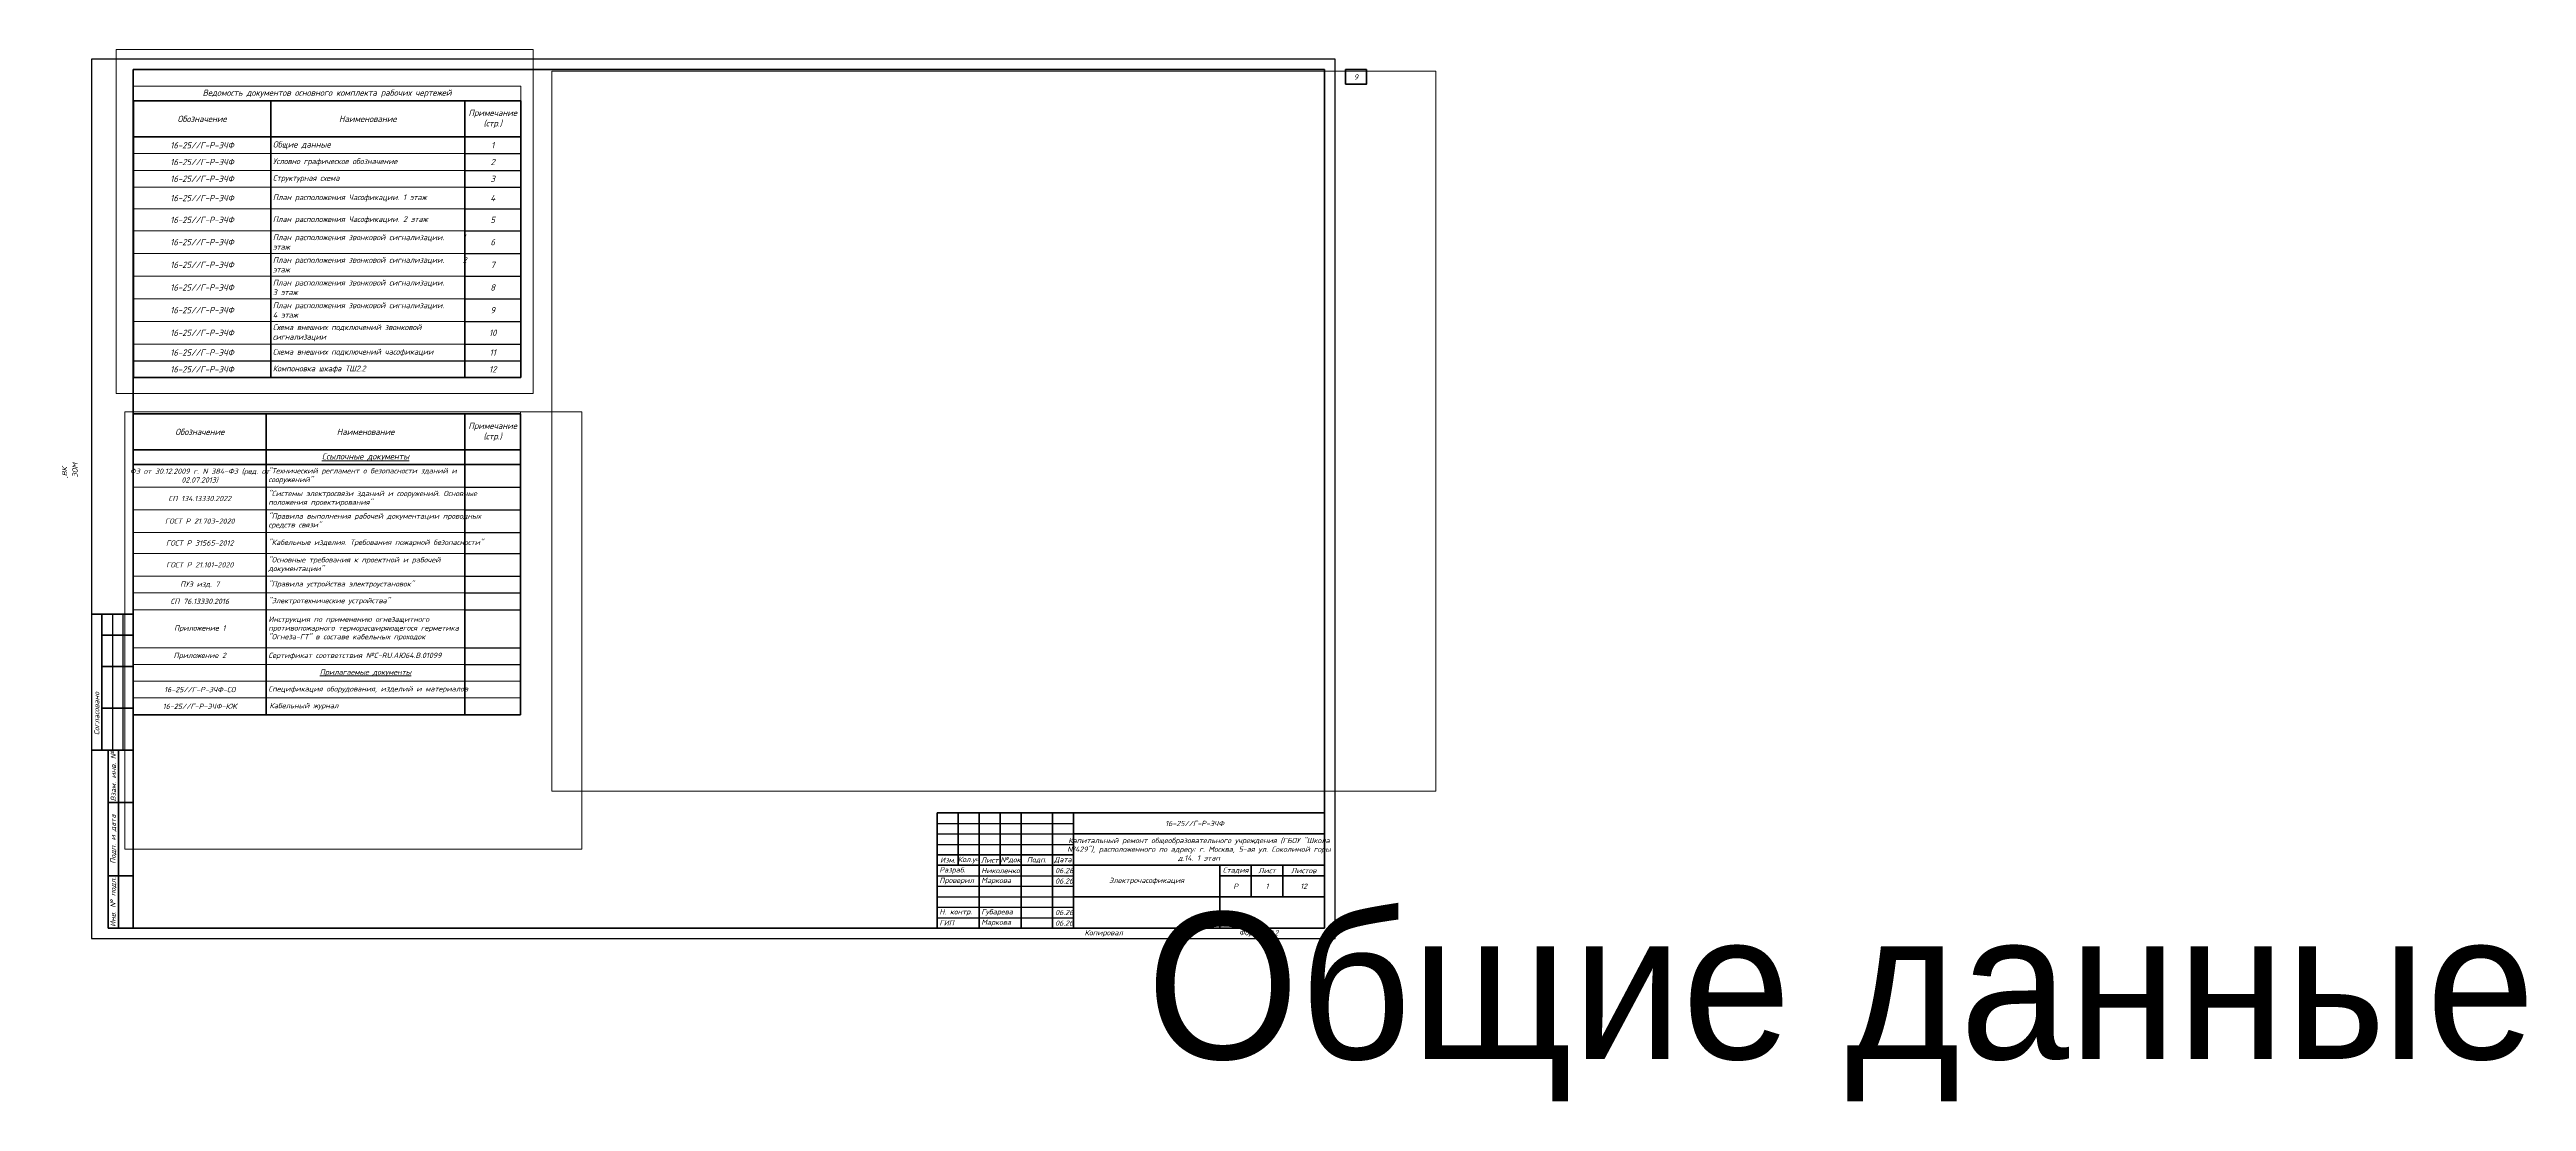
# Paper-space layout '1Общие данные' of a CAD drawing. Extents: x -20 to 1163, y -78 to 425.
# The model-space entities are those that its viewports show. They can reach past a viewport. Long polylines and large blocks are cut down to what shows.
import ezdxf
from ezdxf import colors
from ezdxf.entities.mleader import LeaderData, LeaderLine
from ezdxf.enums import TextEntityAlignment as Align
from ezdxf.math import Vec2, Vec3

# ---------------------------------------------------------------- set-up
doc = ezdxf.new("R2018")
doc.units = 0
doc.header["$LTSCALE"] = 100
doc.set_wipeout_variables(frame=1)
doc.layers.get('Defpoints').update_dxf_attribs({"color": 42})
doc.layers.add('gss_.общий', color=7, linetype='Continuous', lineweight=20)
doc.layers.add('СС. Текст', color=7, linetype='Continuous')
doc.styles.add('ISOCPEUR', font='isocpeui.ttf', dxfattribs={"height": 250})
doc.styles.get("Standard").update_dxf_attribs({"font": 'arial.ttf'})

# ---------------------------------------------------------------- blocks, each defined once
blk = doc.blocks.new('*U90')
at = {"linetype": 'Continuous', "lineweight": 25}
for p, q in [((594, 420), (0, 420)), ((0, 420), (0, 0)), ((594, 0), (594, 420)), ((10, 155), (10, 90)), ((15, 155), (15, 90)), ((404, 55), (469, 55)), ((404, 50), (469, 50)), ((404, 45), (469, 45)), ((404, 30), (469, 30)), ((404, 25), (469, 25)), ((404, 20), (469, 20)), ((404, 15), (469, 15)), ((0, 0), (594, 0)), ((404, 10), (469, 10))]:
    blk.add_line(p, q, dxfattribs=at)
at = {"linetype": 'Continuous', "lineweight": 60}
for p, q in [((589, 415), (20, 415)), ((20, 415), (20, 5)), ((589, 5), (589, 415)), ((20, 155), (0, 155)), ((5, 155), (5, 90)), ((20, 145), (5, 145)), ((20, 130), (5, 130)), ((20, 110), (5, 110)), ((20, 90), (0, 90)), ((8, 90), (8, 5)), ((13, 90), (13, 5)), ((8, 65), (20, 65)), ((404, 60), (589, 60)), ((404, 5), (404, 60)), ((414, 60), (414, 35)), ((424, 60), (424, 5)), ((434, 60), (434, 35)), ((444, 60), (444, 5)), ((459, 60), (459, 5)), ((469, 5), (469, 60)), ((589, 5), (589, 60)), ((469, 50), (589, 50)), ((404, 40), (469, 40)), ((8, 30), (20, 30)), ((404, 35), (589, 35)), ((539, 35), (539, 5)), ((539, 30), (589, 30)), ((554, 35), (554, 20)), ((569, 35), (569, 20)), ((469, 20), (589, 20)), ((8, 5), (20, 5)), ((20, 5), (589, 5))]:
    blk.add_line(p, q, dxfattribs=at)
at = {"linetype": 'Continuous', "lineweight": 40}
blk.add_line((539, 5), (539, 35), dxfattribs=at)
at = {"lineweight": 60}
blk.add_lwpolyline([(599, 408), (609, 408), (609, 415), (599, 415)], close=True, dxfattribs=at)
at = {"linetype": 'Continuous', "rotation": 90, "style": 'ISOCPEUR'}
for s, insert, char_height, width, attachment_point in [('20_Главный_специалист_ВК', (-12.5, 176), 2.5, 19, 4), ('01.26', (-12.5, 215), 2.5, 10, 5), ('21_Главный_специалист_ЭОМ', (-7.5, 176), 2.5, 19, 4), ('01.26', (-7.5, 215), 2.5, 10, 5), ('01.26', (-2.5, 215), 2.5, 10, 5), ('Согласовано', (-17.5, 172.5), 3, 35, 5), ('Гл. спец ВК', (-12.5, 156), 2.5, 19, 4), ('Гл. спец ЭОМ', (-7.5, 156), 2.5, 19, 4), ('18_Главный_специалист_ОВ', (-2.5, 111), 2.5, 19, 4), ('01.26', (-12.5, 150), 2.5, 10, 5), ('19_Главный_конструктор', (-7.5, 111), 2.5, 19, 4), ('01.26', (-7.5, 150), 2.5, 10, 5), ('01.26', (-2.5, 150), 2.5, 10, 5), ('17_ГАП', (-12.5, 111), 2.5, 19, 4), ('Гл. констр. ', (-7.5, 91), 2.5, 19, 4), ('Гл. спец ОВ', (-2.5, 91), 2.5, 19, 4), ('Согласовано', (2.5, 107.5), 2.5, 35, 5), ('ГАП', (-12.5, 91), 2.5, 19, 4), ('Взам. инв. №', (10.5, 77.5), 2.5, 25, 5), ('Подп. и дата', (10.5, 47.5), 2.5, 35, 5), ('Инв. № подл.', (10.5, 17.5), 2.5, 25, 5)]:
    blk.add_mtext(s, dxfattribs=dict(at, insert=insert, char_height=char_height, width=width, attachment_point=attachment_point))
at = {"linetype": 'Continuous', "char_height": 2.5, "style": 'ISOCPEUR'}
for s, insert, width, attachment_point in [('Капитальный ремонт общеобразовательного учреждения (ГБОУ "Школа №429"), расположенного по адресу: г. Москва, 5-ая ул. Соколиной горы д.14. 1 этап', (529, 42.5), 120, 5), ('16-25//Г-Р-ЭЧФ', (541, 55), 110, 6), ('Разраб.', (405, 32.5), 19, 4), ('Проверил', (405, 27.5), 19, 4), ('Николенко', (425, 32.5), 19, 4), ('Маркова', (425, 27.5), 19, 4), ('06.26', (460.3, 32.5), 10, 4), ('06.26', (460.3, 27.5), 10, 4), ('Р', (546.5, 25), 15, 5), ('Н. контр.', (405, 12.5), 19, 4), ('Губарева', (425, 12.5), 19, 4), ('06.26', (460.3, 12.5), 10, 4), ('ГИП', (405, 7.5), 19, 4), ('Маркова', (425, 7.5), 19, 4), ('06.26', (460.3, 7.4), 10, 4), ('Копировал', (483.5, 2.5), 25, 5), ('Формат', (554.5, 2.5), 16, 5)]:
    blk.add_mtext(s, dxfattribs=dict(at, insert=insert, width=width, attachment_point=attachment_point))
at = {"char_height": 2.5, "attachment_point": 5, "style": 'ISOCPEUR'}
for s, insert, width in [('Изм.', (409, 37.5), 10), ('Кол.уч', (419, 37.5), 10), ('Лист', (429, 37.5), 10), ('№док', (439, 37.5), 10), ('Подп.', (451.5, 37.5), 15), ('Дата', (464, 37.5), 10), ('Стадия', (546.5, 32.5), 15), ('Лист', (561.5, 32.5), 15), ('Листов', (579, 32.5), 20)]:
    blk.add_mtext(s, dxfattribs=dict(at, insert=insert, width=width))
at = {"linetype": 'Continuous', "insert": (504, 27.5), "char_height": 2.5, "width": 70, "attachment_point": 5, "line_spacing_factor": 0.8, "style": 'ISOCPEUR'}
blk.add_mtext('Электрочасофикация', dxfattribs=at)
at = {"style": 'ISOCPEUR'}
for tag, p in [('Сквозная_нумерация', (604, 411.5)), ('Форма3_номер_листа', (561.5, 25)), ('Форма3_количество_листов', (579, 25))]:
    blk.add_attdef(tag, text='', height=2.5, dxfattribs=at).set_placement(p, align=Align.MIDDLE_CENTER)
blk.add_attdef('Форма3_дополнительный_шифр', text='', height=2.5, dxfattribs=at).set_placement((540.7, 55), align=Align.MIDDLE_LEFT)
at = {"lineweight": 30, "flags": 104}
blk.add_attdef('Форма3_наименование_чертежа', text='', height=2.5, dxfattribs=at).set_placement((504, 12.5), align=Align.MIDDLE_CENTER)
at = {"style": 'ISOCPEUR', "flags": 8}
blk.add_attdef('Формат', (562.5, 1.5), '', height=2.5, dxfattribs=at)
blk.add_wipeout([(-20, 220), (-0.5, 220), (-0.5, 90), (-20, 90)])
blk = doc.blocks.new('*T72')
at = {"layer": 'Defpoints', "color": 8, "linetype": 'ByBlock', "lineweight": 0, "transparency": 16777216}
for p, q in [((0, 0), (18500, 0)), ((0, 0), (0, -700)), ((18500, 0), (18500, -700))]:
    blk.add_line(p, q, dxfattribs=at)
at = {"layer": 'gss_.общий', "color": 0, "linetype": 'ByBlock', "lineweight": 50, "transparency": 16777216}
for p, q in [((0, -700), (6559, -700)), ((0, -700), (0, -13918)), ((6559, -700), (6559, -13918)), ((15828, -700), (15828, -9069)), ((18500, -700), (18500, -13918)), ((0, -2420), (18500, -2420)), ((15828, -10152), (15828, -13918)), ((0, -13918), (18500, -13918))]:
    blk.add_line(p, q, dxfattribs=at)
at = {"layer": 'gss_.общий', "color": 0, "linetype": 'ByBlock', "lineweight": 60, "transparency": 16777216}
for p, q in [((6559, -700), (18500, -700)), ((15828, -9069), (15828, -10152))]:
    blk.add_line(p, q, dxfattribs=at)
at = {"layer": 'gss_.общий', "linetype": 'ByBlock', "lineweight": 20, "transparency": 16777216}
for p, q in [((0, -3220), (15828, -3220)), ((0, -4020), (15828, -4020)), ((0, -4820), (15828, -4820)), ((0, -5862), (15828, -5862)), ((0, -6903), (15828, -6903)), ((0, -7986), (15828, -7986)), ((0, -9069), (15828, -9069)), ((0, -10152), (15828, -10152)), ((0, -11235), (15828, -11235)), ((0, -12318), (15828, -12318))]:
    blk.add_line(p, q, dxfattribs=at)
at = {"layer": 'gss_.общий', "color": 0, "linetype": 'ByBlock', "lineweight": -2, "transparency": 16777216}
for p, q in [((15828, -3220), (18500, -3220)), ((15828, -4020), (18500, -4020)), ((15828, -4820), (18500, -4820)), ((15828, -5862), (18500, -5862)), ((15828, -6903), (18500, -6903)), ((15828, -7986), (18500, -7986)), ((15828, -9069), (18500, -9069)), ((15828, -10152), (18500, -10152)), ((15828, -11235), (18500, -11235)), ((15828, -12318), (18500, -12318)), ((0, -13118), (18500, -13118))]:
    blk.add_line(p, q, dxfattribs=at)
at = {"layer": 'gss_.общий', "color": 0, "lineweight": 20, "transparency": 16777216, "char_height": 300, "style": 'ISOCPEUR'}
for s, insert, width, attachment_point in [('{\\C256;Ведомость документов основного комплекта рабочих чертежей }', (9250, -350), 18200, 5), ('Примечание\\P(стр.)', (17164, -1560), 2371.57, 5), ('Обозначение', (3280, -1560), 6259.43, 5), ('Наименование', (11194, -1560), 8969, 5), ('16-25//Г-Р-ЭЧФ', (3280, -2820), 6359.43, 5), ('16-25//Г-Р-ЭЧФ', (3280, -3620), 6359.43, 5), ('{\\fISOCPEUR|b0|i1|c204|p34;\\H0.91667x;Условно графическое обозначение}', (6659, -3620), 9069, 4), ('{\\fISOCPEUR|b0|i1|c204|p34;Общие данные}', (6659, -2820), 9069, 4), ('{\\C256;2}', (17164, -3620), 2371.57, 5), ('{\\C256;1}', (17164, -2820), 2371.57, 5), ('16-25//Г-Р-ЭЧФ', (3280, -4420), 6359.43, 5), ('{\\fISOCPEUR|b0|i1|c204|p34;\\H0.91667x;Структурная схема}', (6659, -4420), 9069, 4), ('{\\C256;3}', (17164, -4420), 2371.57, 5), ('16-25//Г-Р-ЭЧФ', (3280, -5341), 6359.43, 5), ('{\\H0.91667x;План расположения Часофикации. 1 этаж}', (6659, -5341), 9069, 4), ('4', (17164, -5341), 2371.57, 5), ('16-25//Г-Р-ЭЧФ', (3280, -6383), 6359.43, 5), ('{\\H0.91667x;План расположения звонковой сигнализации.     1 этаж}', (6659, -7445), 9069, 4), ('{\\H0.91667x;План расположения Часофикации. 2 этаж}', (6659, -6383), 9069, 4), ('5', (17164, -6383), 2371.57, 5), ('16-25//Г-Р-ЭЧФ', (3280, -7445), 6359.43, 5), ('{\\H0.91667x;План расположения звонковой сигнализации.     2 этаж}', (6659, -8528), 9069, 4), ('6', (17164, -7445), 2371.57, 5), ('16-25//Г-Р-ЭЧФ', (3280, -8528), 6359.43, 5), ('16-25//Г-Р-ЭЧФ', (3280, -9611), 6359.43, 5), ('{\\H0.91667x;План расположения звонковой сигнализации.     3 этаж}', (6659, -9611), 9069, 4), ('8', (17164, -9611), 2371.57, 5), ('7', (17164, -8528), 2371.57, 5), ('16-25//Г-Р-ЭЧФ', (3280, -10694), 6359.43, 5), ('{\\H0.91667x;План расположения звонковой сигнализации.     4 этаж}', (6659, -10694), 9069, 4), ('9', (17164, -10694), 2371.57, 5), ('16-25//Г-Р-ЭЧФ', (3280, -11776), 6359.43, 5), ('{\\fISOCPEUR|b0|i1|c204|p34;\\H0.91667x;\\C256;Схема внешних подключений звонковой сигнализации}', (6659, -11776), 9069, 4), ('{\\C256;10}', (17164, -11776), 2371.57, 5), ('16-25//Г-Р-ЭЧФ', (3280, -12718), 6359.43, 5), ('{\\fISOCPEUR|b0|i1|c204|p34;\\H0.91667x;Схема внешних подключений часофикации}', (6659, -12718), 9069, 4), ('11', (17164, -12718), 2371.57, 5), ('16-25//Г-Р-ЭЧФ', (3280, -13518), 6359.43, 5), ('{\\H0.91667x;Компоновка шкафа ТШ2.2}', (6659, -13518), 9069, 4), ('12', (17164, -13518), 2371.57, 5)]:
    blk.add_mtext(s, dxfattribs=dict(at, insert=insert, width=width, attachment_point=attachment_point))
blk = doc.blocks.new('*T73')
at = {"layer": 'Defpoints', "color": 8, "linetype": 'ByBlock', "lineweight": 0, "transparency": 16777216}
for p, q in [((0, 0), (18500, 0)), ((0, 0), (0, -700)), ((18500, 0), (18500, -700))]:
    blk.add_line(p, q, dxfattribs=at)
at = {"layer": 'gss_.общий', "color": 0, "linetype": 'ByBlock', "lineweight": 50, "transparency": 16777216}
for p, q in [((0, -700), (6356, -700)), ((0, -700), (0, -15068)), ((18500, -700), (18500, -15068)), ((0, -2420), (18500, -2420)), ((0, -3120), (18500, -3120)), ((6356, -3120), (6356, -15068)), ((15835, -3120), (15835, -15068)), ((0, -15068), (18500, -15068))]:
    blk.add_line(p, q, dxfattribs=at)
at = {"layer": 'gss_.общий', "color": 0, "linetype": 'ByBlock', "lineweight": 60, "transparency": 16777216}
blk.add_line((6356, -700), (18500, -700), dxfattribs=at)
at = {"layer": 'gss_.общий', "color": 0, "linetype": 'ByBlock', "lineweight": 40, "transparency": 16777216}
for p, q in [((6356, -700), (6356, -3120)), ((15835, -700), (15835, -3120))]:
    blk.add_line(p, q, dxfattribs=at)
at = {"layer": 'gss_.общий', "linetype": 'ByBlock', "lineweight": 20, "transparency": 16777216}
for p, q in [((0, -4202), (15835, -4202)), ((0, -5283), (15835, -5283)), ((0, -6365), (15835, -6365)), ((0, -7371), (15835, -7371)), ((0, -8452), (15835, -8452)), ((0, -9252), (15835, -9252)), ((0, -10052), (15835, -10052)), ((0, -11868), (15835, -11868)), ((0, -12668), (15835, -12668)), ((0, -14268), (15835, -14268))]:
    blk.add_line(p, q, dxfattribs=at)
at = {"layer": 'gss_.общий', "color": 0, "linetype": 'ByBlock', "lineweight": -2, "transparency": 16777216}
for p, q in [((15835, -4202), (18500, -4202)), ((15835, -5283), (18500, -5283)), ((15835, -6365), (18500, -6365)), ((15835, -7371), (18500, -7371)), ((15835, -8452), (18500, -8452)), ((15835, -9252), (18500, -9252)), ((15835, -10052), (18500, -10052)), ((15835, -11868), (18500, -11868)), ((15835, -12668), (18500, -12668))]:
    blk.add_line(p, q, dxfattribs=at)
at = {"layer": 'gss_.общий', "color": 0, "linetype": 'ByBlock', "lineweight": 20, "transparency": 16777216}
for p, q in [((0, -13468), (18500, -13468)), ((15835, -14268), (18500, -14268))]:
    blk.add_line(p, q, dxfattribs=at)
at = {"layer": 'gss_.общий', "color": 0, "lineweight": 20, "transparency": 16777216, "style": 'ISOCPEUR'}
for s, insert, char_height, width, attachment_point in [('{\\C256;ВЕДОМОСТЬ ССЫЛОЧНЫХ И ПРИЛАГАЕМЫХ ДОКУМЕНТОВ}', (9250, -350), 300, 18200, 5), ('Примечание\\P(стр.)', (17167, -1560), 300, 2365.06, 5), ('Обозначение', (3178, -1560), 300, 6055.88, 5), ('Наименование', (11095, -1560), 300, 9179.05, 5), ('{\\L\\C256;Ссылочные документы}', (11095, -2770), 300, 9179.05, 5), ('{\\L\\C256;Прилагаемые документы}', (11095, -13068), 250, 9179.05, 5), ('{\\C256;Кабельный журнал}', (6506, -14668), 250, 9179.05, 4)]:
    blk.add_mtext(s, dxfattribs=dict(at, insert=insert, char_height=char_height, width=width, attachment_point=attachment_point))
at = {"layer": 'gss_.общий', "lineweight": 20, "transparency": 16777216, "char_height": 250, "style": 'ISOCPEUR'}
for s, insert, width, attachment_point in [('ФЗ от 30.12.2009 г. N 384-ФЗ (ред. от 02.07.2013)', (3178, -3661), 6155.88, 5), ('"Технический регламент о безопасности зданий и сооружений" ', (6456, -3661), 9279.05, 4), ('СП 134.13330.2022', (3178, -4743), 6155.88, 5), ('"Системы электросвязи зданий и сооружений. Основные положения проектирования"', (6456, -4743), 9279.05, 4), ('ГОСТ Р 21.703-2020', (3178, -5824), 6155.88, 5), ('"Правила выполнения рабочей документации проводных средств связи"', (6456, -5824), 9279.05, 4), ('ГОСТ Р 31565-2012', (3178, -6868), 6155.88, 5), ('"Кабельные изделия. Требования пожарной безопасности"', (6456, -6868), 9279.05, 4), ('ГОСТ Р 21.101-2020', (3178, -7911), 6155.88, 5), ('"Основные требования к проектной и рабочей документации"', (6456, -7911), 9279.05, 4), ('ПУЭ изд. 7', (3178, -8852), 6155.88, 5), ('"Правила устройства электроустановок"', (6456, -8852), 9279.05, 4), ('"Электротехнические устройства"', (6456, -9652), 9279.05, 4), ('СП 76.13330.2016', (3178, -9652), 6155.88, 5), ('Инструкция по применению огнезащитного противопожарного терморасширяющегося герметика "Огнеза-ГТ" в составе кабельных проходок', (6456, -10960), 9279.05, 4), ('Приложение 1', (3178, -10960), 6155.88, 5), ('Приложение 2', (3178, -12268), 6155.88, 5), ('Сертификат соответствия №C-RU.АЮ64.В.01099', (6456, -12268), 9279.05, 4), ('16-25//Г-Р-ЭЧФ-СО ', (3178, -13868), 6155.88, 5), ('Спецификация оборудования, изделий и материалов', (6456, -13868), 9279.05, 4), ('16-25//Г-Р-ЭЧФ-КЖ', (3178, -14668), 6155.88, 5)]:
    blk.add_mtext(s, dxfattribs=dict(at, insert=insert, width=width, attachment_point=attachment_point))

msp = doc.modelspace()

# ---------------------------------------------------------------- block references
for name, p in [('*T72', (69141455.5, -33431133.6)), ('*T73', (69168738.9, -33431133.6))]:
    msp.add_blockref(name, p)

# ---------------------------------------------------------------- leaders
at = {"layer": 'СС. Текст', "lineweight": 0}
ml = msp.add_multileader_mtext('Standard', dxfattribs=at)
ml.set_content('{\\C256;ЗС4.1}', color=7, style='ISOCPEUR')
ml.set_leader_properties(color=256)
ml.build(insert=Vec2(0, 0))
ml.multileader.update_dxf_attribs({"text_left_attachment_type": 6, "text_right_attachment_type": 6, "dogleg_length": 0.1, "arrow_head_size": 0, "scale": 100})
ctx = ml.context
ctx.base_point, ctx.scale, ctx.char_height, ctx.arrow_head_size, ctx.landing_gap_size, ctx.plane_origin = Vec3(69327704.1, -33430576.6), 100, 250, 0, 0, Vec3(69326674.5, -33430995.1)
ctx.left_attachment, ctx.right_attachment, ctx.text_align_type = 6, 6, 1
notes = []
notes.append((ctx, [(1, (1, 1, 0), (69328544.8, -33430576.6), (-1, 0), 10, [(0, [(69328867, -33431126)], 0, [])])]))
ctx.mtext.insert, ctx.mtext.width, ctx.mtext.defined_height, ctx.mtext.alignment, ctx.mtext.flow_direction = Vec3(69328119.5, -33430276.6), 2756.185, 416.7, 2, 5
ml = msp.add_multileader_mtext('Standard', dxfattribs=at)
ml.set_content('ЗС3.1', color=7, style='ISOCPEUR')
ml.set_leader_properties(color=256)
ml.build(insert=Vec2(0, 0))
ml.multileader.update_dxf_attribs({"text_left_attachment_type": 6, "text_right_attachment_type": 6, "dogleg_length": 0.1, "arrow_head_size": 0, "scale": 100})
ctx = ml.context
ctx.base_point, ctx.scale, ctx.char_height, ctx.arrow_head_size, ctx.landing_gap_size, ctx.plane_origin = Vec3(69301114.2, -33437527), 100, 250, 0, 0, Vec3(69300058.8, -33437945.5)
ctx.left_attachment, ctx.right_attachment, ctx.text_align_type = 6, 6, 1
notes.append((ctx, [(1, (1, 1, 0), (69301929.2, -33437527), (-1, 0), 10, [(0, [(69302251.3, -33438076.4)], 0, [])])]))
ctx.mtext.insert, ctx.mtext.width, ctx.mtext.defined_height, ctx.mtext.alignment, ctx.mtext.flow_direction = Vec3(69301516.7, -33437227), 2756.185, 416.7, 2, 5
ml = msp.add_multileader_mtext('Standard', dxfattribs=at)
ml.set_content('ЗС3.3', color=7, style='ISOCPEUR')
ml.set_leader_properties(color=256)
ml.build(insert=Vec2(0, 0))
ml.multileader.update_dxf_attribs({"text_left_attachment_type": 6, "text_right_attachment_type": 6, "dogleg_length": 0.1, "arrow_head_size": 0, "scale": 100})
ctx = ml.context
ctx.base_point, ctx.scale, ctx.char_height, ctx.arrow_head_size, ctx.landing_gap_size, ctx.plane_origin = Vec3(69335505.9, -33437711.5), 100, 250, 0, 0, Vec3(69334398.5, -33438130)
ctx.left_attachment, ctx.right_attachment, ctx.text_align_type = 6, 6, 1
notes.append((ctx, [(0, (1, 1, 0), (69335495.9, -33437711.5), (1, 0), 10, [(0, [(69334624.7, -33436995.2)], 0, [])])]))
ctx.mtext.insert, ctx.mtext.width, ctx.mtext.defined_height, ctx.mtext.alignment, ctx.mtext.flow_direction = Vec3(69335928.5, -33437411.5), 2756.185, 416.7, 2, 5
ml = msp.add_multileader_mtext('Standard', dxfattribs=at)
ml.set_content('ЗС3.2', color=7, style='ISOCPEUR')
ml.set_leader_properties(color=256)
ml.build(insert=Vec2(0, 0))
ml.multileader.update_dxf_attribs({"text_left_attachment_type": 6, "text_right_attachment_type": 6, "dogleg_length": 0.1, "arrow_head_size": 0, "scale": 100})
ctx = ml.context
ctx.base_point, ctx.scale, ctx.char_height, ctx.arrow_head_size, ctx.landing_gap_size, ctx.plane_origin = Vec3(69339425.2, -33437527), 100, 250, 0, 0, Vec3(69338410.3, -33437945.5)
ctx.left_attachment, ctx.right_attachment, ctx.text_align_type = 6, 6, 1
notes.append((ctx, [(1, (1, 1, 0), (69340280.7, -33437527), (-1, 0), 10, [(0, [(69340602.9, -33438076.4)], 0, [])])]))
ctx.mtext.insert, ctx.mtext.width, ctx.mtext.defined_height, ctx.mtext.alignment, ctx.mtext.flow_direction = Vec3(69339848, -33437227), 2756.185, 416.7, 2, 5
ml = msp.add_multileader_mtext('Standard', dxfattribs=at)
ml.set_content('ЗС2.3', color=7, style='ISOCPEUR')
ml.set_leader_properties(color=256)
ml.build(insert=Vec2(0, 0))
ml.multileader.update_dxf_attribs({"text_left_attachment_type": 6, "text_right_attachment_type": 6, "dogleg_length": 0.1, "arrow_head_size": 0, "scale": 100})
ctx = ml.context
ctx.base_point, ctx.scale, ctx.char_height, ctx.arrow_head_size, ctx.landing_gap_size, ctx.plane_origin = Vec3(69302494, -33446771.1), 100, 250, 0, 0, Vec3(69301478.9, -33447189.6)
ctx.left_attachment, ctx.right_attachment, ctx.text_align_type = 6, 6, 1
notes.append((ctx, [(1, (1, 1, 0), (69303349.3, -33446771.1), (-1, 0), 10, [(0, [(69304283.6, -33446543.9)], 0, [])])]))
ctx.mtext.insert, ctx.mtext.width, ctx.mtext.defined_height, ctx.mtext.alignment, ctx.mtext.flow_direction = Vec3(69302916.6, -33446471.1), 2756.185, 416.7, 2, 5
ml = msp.add_multileader_mtext('Standard', dxfattribs=at)
ml.set_content('ЗС2.6', color=7, style='ISOCPEUR')
ml.set_leader_properties(color=256)
ml.build(insert=Vec2(0, 0))
ml.multileader.update_dxf_attribs({"text_left_attachment_type": 6, "text_right_attachment_type": 6, "dogleg_length": 0.1, "arrow_head_size": 0, "scale": 100})
ctx = ml.context
ctx.base_point, ctx.scale, ctx.char_height, ctx.arrow_head_size, ctx.landing_gap_size, ctx.plane_origin = Vec3(69333493.7, -33447273.4), 100, 250, 0, 0, Vec3(69332464.1, -33447691.9)
ctx.left_attachment, ctx.right_attachment, ctx.text_align_type = 6, 6, 1
notes.append((ctx, [(1, (1, 1, 0), (69334334.4, -33447273.4), (-1, 0), 10, [(0, [(69334624.7, -33446397.7)], 0, [])])]))
ctx.mtext.insert, ctx.mtext.width, ctx.mtext.defined_height, ctx.mtext.alignment, ctx.mtext.flow_direction = Vec3(69333909.1, -33446973.4), 2756.185, 416.7, 2, 5
ml = msp.add_multileader_mtext('Standard', dxfattribs=at)
ml.set_content('ЗС2.2', color=7, style='ISOCPEUR')
ml.set_leader_properties(color=256)
ml.build(insert=Vec2(0, 0))
ml.multileader.update_dxf_attribs({"text_left_attachment_type": 6, "text_right_attachment_type": 6, "dogleg_length": 0.1, "arrow_head_size": 0, "scale": 100})
ctx = ml.context
ctx.base_point, ctx.scale, ctx.char_height, ctx.arrow_head_size, ctx.landing_gap_size, ctx.plane_origin = Vec3(69302493.8, -33447425.8), 100, 250, 0, 0, Vec3(69301478.9, -33447844.3)
ctx.left_attachment, ctx.right_attachment, ctx.text_align_type = 6, 6, 1
notes.append((ctx, [(1, (1, 1, 0), (69303349.3, -33447425.8), (-1, 0), 10, [(0, [(69303639.6, -33448151.8)], 0, [])])]))
ctx.mtext.insert, ctx.mtext.width, ctx.mtext.defined_height, ctx.mtext.alignment, ctx.mtext.flow_direction = Vec3(69302916.5, -33447125.8), 2756.185, 416.7, 2, 5
ml = msp.add_multileader_mtext('Standard', dxfattribs=at)
ml.set_content('ЗС2.5', color=7, style='ISOCPEUR')
ml.set_leader_properties(color=256)
ml.build(insert=Vec2(0, 0))
ml.multileader.update_dxf_attribs({"text_left_attachment_type": 6, "text_right_attachment_type": 6, "dogleg_length": 0.1, "arrow_head_size": 0, "scale": 100})
ctx = ml.context
ctx.base_point, ctx.scale, ctx.char_height, ctx.arrow_head_size, ctx.landing_gap_size, ctx.plane_origin = Vec3(69347900.8, -33447602.3), 100, 250, 0, 0, Vec3(69346884.2, -33448020.8)
ctx.left_attachment, ctx.right_attachment, ctx.text_align_type = 6, 6, 1
notes.append((ctx, [(1, (1, 1, 0), (69348754.6, -33447602.3), (-1, 0), 10, [(0, [(69349076.7, -33448151.7)], 0, [])])]))
ctx.mtext.insert, ctx.mtext.width, ctx.mtext.defined_height, ctx.mtext.alignment, ctx.mtext.flow_direction = Vec3(69348322.7, -33447302.3), 2756.185, 416.7, 2, 5
ml = msp.add_multileader_mtext('Standard', dxfattribs=at)
ml.set_content('ЗС2.1', color=7, style='ISOCPEUR')
ml.set_leader_properties(color=256)
ml.build(insert=Vec2(0, 0))
ml.multileader.update_dxf_attribs({"text_left_attachment_type": 6, "text_right_attachment_type": 6, "dogleg_length": 0.1, "arrow_head_size": 0, "scale": 100})
ctx = ml.context
ctx.base_point, ctx.scale, ctx.char_height, ctx.arrow_head_size, ctx.landing_gap_size, ctx.plane_origin = Vec3(69303148, -33449554.9), 100, 250, 0, 0, Vec3(69302092.6, -33449973.4)
ctx.left_attachment, ctx.right_attachment, ctx.text_align_type = 6, 6, 1
notes.append((ctx, [(1, (1, 1, 0), (69303962.9, -33449554.9), (-1, 0), 10, [(0, [(69304285.1, -33450104.3)], 0, [])])]))
ctx.mtext.insert, ctx.mtext.width, ctx.mtext.defined_height, ctx.mtext.alignment, ctx.mtext.flow_direction = Vec3(69303550.5, -33449254.9), 2756.185, 416.7, 2, 5
ml = msp.add_multileader_mtext('Standard', dxfattribs=at)
ml.set_content('ЗС2.4', color=7, style='ISOCPEUR')
ml.set_leader_properties(color=256)
ml.build(insert=Vec2(0, 0))
ml.multileader.update_dxf_attribs({"text_left_attachment_type": 6, "text_right_attachment_type": 6, "dogleg_length": 0.1, "arrow_head_size": 0, "scale": 100})
ctx = ml.context
ctx.base_point, ctx.scale, ctx.char_height, ctx.arrow_head_size, ctx.landing_gap_size, ctx.plane_origin = Vec3(69333458.3, -33449554.9), 100, 250, 0, 0, Vec3(69332433.7, -33449973.4)
ctx.left_attachment, ctx.right_attachment, ctx.text_align_type = 6, 6, 1
notes.append((ctx, [(1, (1, 1, 0), (69334304, -33449554.9), (-1, 0), 10, [(0, [(69334626.2, -33450104.3)], 0, [])])]))
ctx.mtext.insert, ctx.mtext.width, ctx.mtext.defined_height, ctx.mtext.alignment, ctx.mtext.flow_direction = Vec3(69333876.1, -33449254.9), 2756.185, 416.7, 2, 5
ml = msp.add_multileader_mtext('Standard', dxfattribs=at)
ml.set_content('ЗС1.3', color=7, style='ISOCPEUR')
ml.set_leader_properties(color=256)
ml.build(insert=Vec2(0, 0))
ml.multileader.update_dxf_attribs({"text_left_attachment_type": 6, "text_right_attachment_type": 6, "dogleg_length": 0.1, "arrow_head_size": 0, "scale": 100})
ctx = ml.context
ctx.base_point, ctx.scale, ctx.char_height, ctx.arrow_head_size, ctx.landing_gap_size, ctx.plane_origin = Vec3(69320525.9, -33456090.9), 100, 250, 0, 0, Vec3(69319458.9, -33456509.4)
ctx.left_attachment, ctx.right_attachment, ctx.text_align_type = 6, 6, 1
notes.append((ctx, [(1, (1, 1, 0), (69321329.3, -33456090.9), (-1, 0), 10, [(0, [(69322029.1, -33456854.1)], 0, [])])]))
ctx.mtext.insert, ctx.mtext.width, ctx.mtext.defined_height, ctx.mtext.alignment, ctx.mtext.flow_direction = Vec3(69320922.6, -33455790.9), 2756.185, 416.7, 2, 5
ml = msp.add_multileader_mtext('Standard', dxfattribs=at)
ml.set_content('ЗС1.4', color=7, style='ISOCPEUR')
ml.set_leader_properties(color=256)
ml.build(insert=Vec2(0, 0))
ml.multileader.update_dxf_attribs({"text_left_attachment_type": 6, "text_right_attachment_type": 6, "dogleg_length": 0.1, "arrow_head_size": 0, "scale": 100})
ctx = ml.context
ctx.base_point, ctx.scale, ctx.char_height, ctx.arrow_head_size, ctx.landing_gap_size, ctx.plane_origin = Vec3(69322090.5, -33456090.9), 100, 250, 0, 0, Vec3(69321014.1, -33456509.4)
ctx.left_attachment, ctx.right_attachment, ctx.text_align_type = 6, 6, 1
notes.append((ctx, [(1, (1, 1, 0), (69322884.4, -33456090.9), (-1, 0), 10, [(0, [(69323584.3, -33456854.1)], 0, [])])]))
ctx.mtext.insert, ctx.mtext.width, ctx.mtext.defined_height, ctx.mtext.alignment, ctx.mtext.flow_direction = Vec3(69322482.5, -33455790.9), 2756.185, 416.7, 2, 5
ml = msp.add_multileader_mtext('Standard', dxfattribs=at)
ml.set_content('ЗС1.2', color=7, style='ISOCPEUR')
ml.set_leader_properties(color=256)
ml.build(insert=Vec2(0, 0))
ml.multileader.update_dxf_attribs({"text_left_attachment_type": 6, "text_right_attachment_type": 6, "dogleg_length": 0.1, "arrow_head_size": 0, "scale": 100})
ctx = ml.context
ctx.base_point, ctx.scale, ctx.char_height, ctx.arrow_head_size, ctx.landing_gap_size, ctx.plane_origin = Vec3(69320525.7, -33458851.9), 100, 250, 0, 0, Vec3(69319458.9, -33459270.4)
ctx.left_attachment, ctx.right_attachment, ctx.text_align_type = 6, 6, 1
notes.append((ctx, [(1, (1, 1, 0), (69321329.3, -33458851.9), (-1, 0), 10, [(0, [(69322553.3, -33458405.5)], 0, [])])]))
ctx.mtext.insert, ctx.mtext.width, ctx.mtext.defined_height, ctx.mtext.alignment, ctx.mtext.flow_direction = Vec3(69320922.5, -33458551.9), 2756.185, 416.7, 2, 5
for ctx, leaders in notes:
    for number, flags, end, landing, length, lines in leaders:
        leader = LeaderData()
        leader.index, (leader.has_last_leader_line, leader.has_dogleg_vector, leader.attachment_direction) = number, flags
        leader.last_leader_point, leader.dogleg_vector, leader.dogleg_length = Vec3(end), Vec3(landing), length
        for number, points, colour, breaks in lines:
            line = LeaderLine()
            line.index, line.vertices, line.color, line.breaks = number, Vec3.list(points), colors.encode_raw_color(colour), breaks
            leader.lines.append(line)
        ctx.leaders.append(leader)

psp = doc.layouts.new('1Общие данные')

# ---------------------------------------------------------------- block references
ref = psp.add_blockref('*U90', (0, 0))
ref.add_attrib('Формат', 'А2', (562.5, 1.5), dxfattribs={"height": 2.5, "style": 'ISOCPEUR'})
ref.add_attrib('Форма3_номер_листа', '1', dxfattribs={"height": 2.5, "style": 'ISOCPEUR'}).set_placement((561.5, 25), align=Align.MIDDLE_CENTER)
lines = psp.add_mtext('Общие данные', dxfattribs={"insert": (504, 12.5), "char_height": 70, "attachment_point": 1})
ref.add_attrib('Форма3_наименование_чертежа', '', (504, 12.5), dxfattribs={"flags": 104}).embed_mtext(lines)
ref.add_attrib('Сквозная_нумерация', '9', dxfattribs={"height": 2.5, "style": 'ISOCPEUR'}).set_placement((604, 411.5), align=Align.MIDDLE_CENTER)
ref.add_attrib('Форма3_количество_листов', '12', dxfattribs={"height": 2.5, "style": 'ISOCPEUR'}).set_placement((579, 25), align=Align.MIDDLE_CENTER)

# ---------------------------------------------------------------- next in the draw order: viewports
at = {"layer": 'Defpoints', "color": 18, "true_color": 0x000000, "view_target_point": (186544.3, 216583.2)}
for center, size, view_center_point, view_height, status in [((111.4, 342.5), (199.3, 164.24), (68964046.4, -33654175.3), 16424.001, 3), ((431, 242.4), (422.1, 343.814), (69028015.4, -33663976), 34381.396, 4)]:
    psp.add_viewport(center=center, size=size, view_center_point=view_center_point, view_height=view_height, status=status, dxfattribs=at)
psp.add_viewport(center=(125.1, 147.2), size=(218.4, 208.82), view_center_point=(68992707.2, -33658758.4), view_height=20882.043, dxfattribs=at)

doc.saveas('drawing.dxf')
